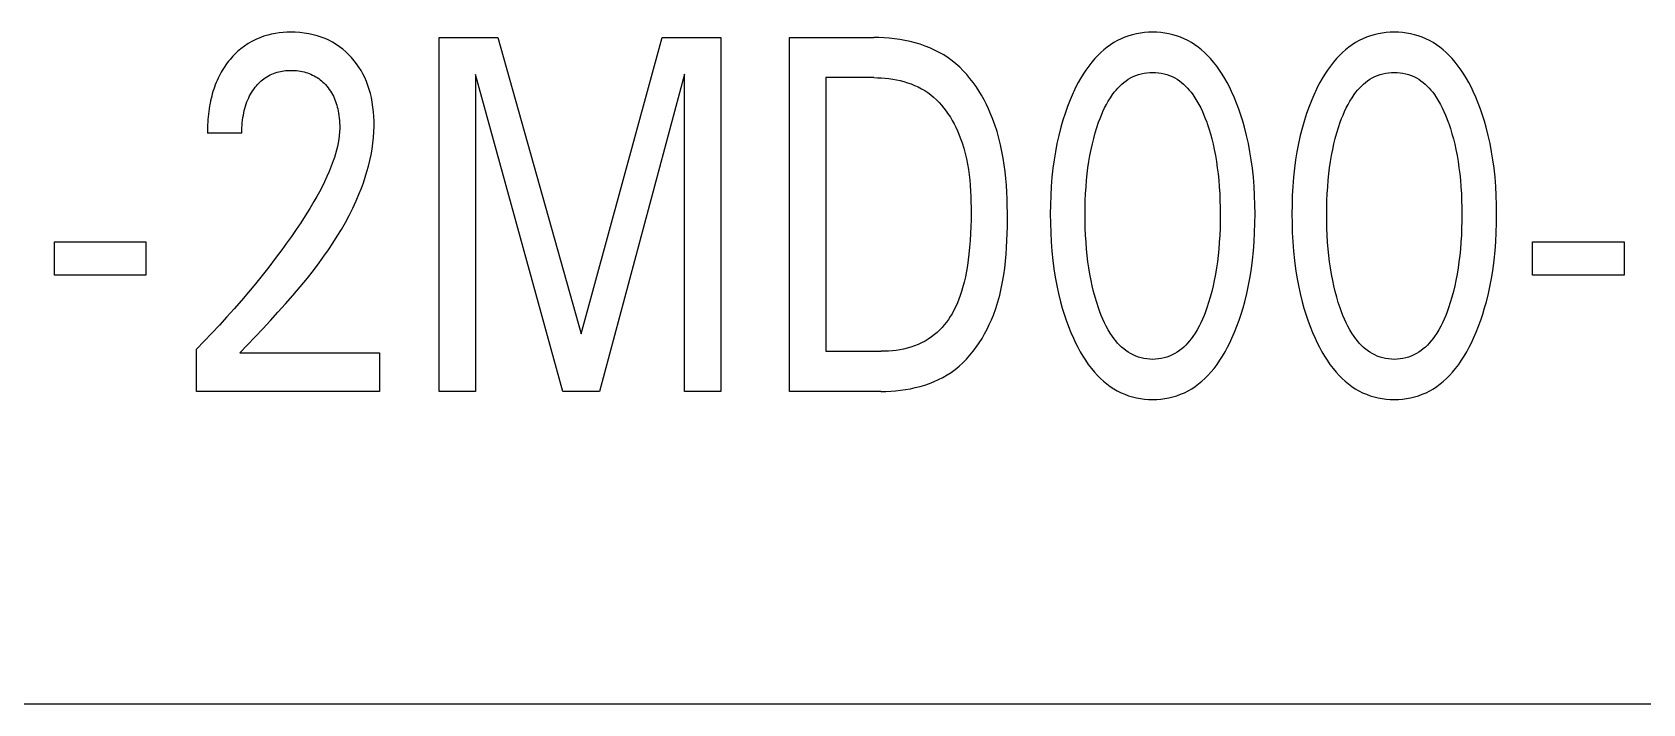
# Model space of a CAD drawing. Extents: x 0 to 420, y 0 to 297.
# Drawn here: x 188.05 to 195.79, y 180.97 to 184.19 of the extents above; entities that cross this region are included whole.
import ezdxf

# ---------------------------------------------------------------- set-up
doc = ezdxf.new("R2010")
doc.units = 0
doc.header["$LTSCALE"] = 23.1
doc.layers.add('10000_FRONT', color=7, linetype='CONTINUOUS')

msp = doc.modelspace()

# ---------------------------------------------------------------- linework, layer by layer
at = {"layer": '10000_FRONT', "color": 7, "linetype": 'CONTINUOUS'}
for p, q in [((189.089, 184.1391), (189.0715, 184.1274)), ((189.107, 184.1495), (189.089, 184.1391)), ((189.1255, 184.1589), (189.107, 184.1495)), ((189.1446, 184.1671), (189.1255, 184.1589)), ((189.1641, 184.1741), (189.1446, 184.1671)), ((189.1839, 184.1801), (189.1641, 184.1741)), ((189.2019, 184.1844), (189.1839, 184.1801)), ((189.2201, 184.1878), (189.2019, 184.1844)), ((189.2384, 184.1904), (189.2201, 184.1878)), ((189.2568, 184.1923), (189.2384, 184.1904)), ((189.2753, 184.1933), (189.2568, 184.1923)), ((189.2939, 184.1937), (189.2753, 184.1933)), ((189.3155, 184.1933), (189.2939, 184.1937)), ((189.3372, 184.192), (189.3155, 184.1933)), ((189.3587, 184.1896), (189.3372, 184.192)), ((189.38, 184.1862), (189.3587, 184.1896)), ((189.4012, 184.1817), (189.38, 184.1862)), ((189.4205, 184.1765), (189.4012, 184.1817)), ((189.4396, 184.1703), (189.4205, 184.1765)), ((189.4583, 184.163), (189.4396, 184.1703)), ((189.4765, 184.1548), (189.4583, 184.163)), ((189.4943, 184.1455), (189.4765, 184.1548)), ((189.5113, 184.1353), (189.4943, 184.1455)), ((190.0059, 182.4684), (190.0059, 184.1684)), ((190.0059, 184.1684), (190.2887, 184.1684)), ((190.2887, 184.1684), (190.689, 182.7455)), ((190.689, 182.7455), (191.0767, 184.1684)), ((191.0767, 184.1684), (191.3595, 184.1684)), ((191.3595, 184.1684), (191.3595, 182.4684)), ((191.6893, 182.4684), (191.6893, 184.1684)), ((191.6893, 184.1684), (192.0933, 184.1684)), ((192.118, 184.1681), (192.0933, 184.1684)), ((192.1429, 184.1669), (192.118, 184.1681)), ((192.1679, 184.165), (192.1429, 184.1669)), ((192.1929, 184.1623), (192.1679, 184.165)), ((192.2178, 184.1587), (192.1929, 184.1623)), ((192.2427, 184.1543), (192.2178, 184.1587)), ((192.2673, 184.149), (192.2427, 184.1543)), ((192.2918, 184.1428), (192.2673, 184.149)), ((192.3158, 184.1356), (192.2918, 184.1428)), ((193.2466, 184.1436), (193.2299, 184.1329)), ((193.2638, 184.1534), (193.2466, 184.1436)), ((193.2815, 184.1621), (193.2638, 184.1534)), ((193.2993, 184.1696), (193.2815, 184.1621)), ((193.3176, 184.1761), (193.2993, 184.1696)), ((193.3361, 184.1815), (193.3176, 184.1761)), ((193.355, 184.1859), (193.3361, 184.1815)), ((193.3742, 184.1894), (193.355, 184.1859)), ((193.3935, 184.1918), (193.3742, 184.1894)), ((193.4129, 184.1932), (193.3935, 184.1918)), ((193.4324, 184.1937), (193.4129, 184.1932)), ((193.452, 184.1933), (193.4324, 184.1937)), ((193.4714, 184.1918), (193.452, 184.1933)), ((193.4908, 184.1894), (193.4714, 184.1918)), ((193.51, 184.186), (193.4908, 184.1894)), ((193.5289, 184.1816), (193.51, 184.186)), ((193.5476, 184.1761), (193.5289, 184.1816)), ((193.5659, 184.1696), (193.5476, 184.1761)), ((193.5837, 184.1621), (193.5659, 184.1696)), ((193.6015, 184.1534), (193.5837, 184.1621)), ((193.6187, 184.1436), (193.6015, 184.1534)), ((193.6354, 184.1329), (193.6187, 184.1436)), ((194.4068, 184.1436), (194.3901, 184.1329)), ((194.424, 184.1534), (194.4068, 184.1436)), ((194.4418, 184.1621), (194.424, 184.1534)), ((194.4596, 184.1696), (194.4418, 184.1621)), ((194.4778, 184.1761), (194.4596, 184.1696)), ((194.4964, 184.1815), (194.4778, 184.1761)), ((194.5153, 184.1859), (194.4964, 184.1815)), ((194.5344, 184.1894), (194.5153, 184.1859)), ((194.5537, 184.1918), (194.5344, 184.1894)), ((194.5732, 184.1932), (194.5537, 184.1918)), ((194.5927, 184.1937), (194.5732, 184.1932)), ((194.6122, 184.1933), (194.5927, 184.1937)), ((194.6317, 184.1918), (194.6122, 184.1933)), ((194.6511, 184.1894), (194.6317, 184.1918)), ((194.6702, 184.186), (194.6511, 184.1894)), ((194.6892, 184.1816), (194.6702, 184.186)), ((194.7078, 184.1761), (194.6892, 184.1816)), ((194.7261, 184.1696), (194.7078, 184.1761)), ((194.744, 184.1621), (194.7261, 184.1696)), ((194.7617, 184.1534), (194.744, 184.1621)), ((194.7789, 184.1436), (194.7617, 184.1534)), ((194.7956, 184.1329), (194.7789, 184.1436)), ((189.0023, 184.0627), (188.9955, 184.0544)), ((189.0092, 184.0708), (189.0023, 184.0627)), ((189.0163, 184.0786), (189.0092, 184.0708)), ((189.0236, 184.0863), (189.0163, 184.0786)), ((189.0388, 184.1009), (189.0236, 184.0863)), ((189.0548, 184.1146), (189.0388, 184.1009)), ((189.0715, 184.1274), (189.0548, 184.1146)), ((189.5278, 184.1241), (189.5113, 184.1353)), ((189.5435, 184.112), (189.5278, 184.1241)), ((189.5587, 184.099), (189.5435, 184.112)), ((189.5731, 184.0853), (189.5587, 184.099)), ((189.5862, 184.0715), (189.5731, 184.0853)), ((189.5985, 184.057), (189.5862, 184.0715)), ((192.3395, 184.1274), (192.3158, 184.1356)), ((192.3628, 184.1183), (192.3395, 184.1274)), ((192.3855, 184.1081), (192.3628, 184.1183)), ((192.4076, 184.0969), (192.3855, 184.1081)), ((192.429, 184.0846), (192.4076, 184.0969)), ((192.4497, 184.0712), (192.429, 184.0846)), ((192.4692, 184.057), (192.4497, 184.0712)), ((193.1553, 184.0674), (193.1399, 184.0495)), ((193.169, 184.0818), (193.1553, 184.0674)), ((193.1833, 184.0956), (193.169, 184.0818)), ((193.1982, 184.1088), (193.1833, 184.0956)), ((193.2138, 184.1212), (193.1982, 184.1088)), ((193.2299, 184.1329), (193.2138, 184.1212)), ((193.6515, 184.1212), (193.6354, 184.1329)), ((193.667, 184.1088), (193.6515, 184.1212)), ((193.682, 184.0956), (193.667, 184.1088)), ((193.6963, 184.0818), (193.682, 184.0956)), ((193.7099, 184.0674), (193.6963, 184.0818)), ((193.7253, 184.0495), (193.7099, 184.0674)), ((194.3156, 184.0674), (194.3001, 184.0495)), ((194.3292, 184.0818), (194.3156, 184.0674)), ((194.3435, 184.0956), (194.3292, 184.0818)), ((194.3585, 184.1088), (194.3435, 184.0956)), ((194.374, 184.1212), (194.3585, 184.1088)), ((194.3901, 184.1329), (194.374, 184.1212)), ((194.8117, 184.1212), (194.7956, 184.1329)), ((194.8273, 184.1088), (194.8117, 184.1212)), ((194.8422, 184.0956), (194.8273, 184.1088)), ((194.8565, 184.0818), (194.8422, 184.0956)), ((194.8702, 184.0674), (194.8565, 184.0818)), ((194.8856, 184.0495), (194.8702, 184.0674)), ((188.9496, 183.9824), (188.945, 183.9728)), ((188.9546, 183.9919), (188.9496, 183.9824)), ((188.9597, 184.0013), (188.9546, 183.9919)), ((188.9651, 184.0105), (188.9597, 184.0013)), ((188.9707, 184.0196), (188.9651, 184.0105)), ((188.9766, 184.0285), (188.9707, 184.0196)), ((188.9827, 184.0373), (188.9766, 184.0285)), ((188.989, 184.046), (188.9827, 184.0373)), ((188.9955, 184.0544), (188.989, 184.046)), ((189.1787, 183.9796), (189.1865, 183.9842)), ((189.1865, 183.9842), (189.1945, 183.9884)), ((189.1945, 183.9884), (189.2026, 183.9923)), ((189.2026, 183.9923), (189.2109, 183.9958)), ((189.2109, 183.9958), (189.2194, 183.9989)), ((189.2194, 183.9989), (189.2279, 184.0016)), ((189.2279, 184.0016), (189.236, 184.0038)), ((189.236, 184.0038), (189.2441, 184.0056)), ((189.2441, 184.0056), (189.2523, 184.0072)), ((189.2523, 184.0072), (189.2606, 184.0084)), ((189.2606, 184.0084), (189.2688, 184.0094)), ((189.2688, 184.0094), (189.2772, 184.01)), ((189.2772, 184.01), (189.2855, 184.0104)), ((189.2855, 184.0104), (189.2939, 184.0106)), ((189.2939, 184.0106), (189.3031, 184.0105)), ((189.3031, 184.0105), (189.3124, 184.0101)), ((189.3124, 184.0101), (189.3217, 184.0093)), ((189.3217, 184.0093), (189.3309, 184.0083)), ((189.3309, 184.0083), (189.34, 184.0068)), ((189.34, 184.0068), (189.3491, 184.0051)), ((189.3491, 184.0051), (189.3581, 184.003)), ((189.3581, 184.003), (189.3664, 184.0007)), ((189.3664, 184.0007), (189.3746, 183.998)), ((189.3746, 183.998), (189.3827, 183.9951)), ((189.3827, 183.9951), (189.3906, 183.9918)), ((189.3906, 183.9918), (189.3984, 183.9882)), ((189.3984, 183.9882), (189.4061, 183.9843)), ((189.4061, 183.9843), (189.4135, 183.9801)), ((189.6102, 184.042), (189.5985, 184.057)), ((189.621, 184.0264), (189.6102, 184.042)), ((189.6311, 184.0103), (189.621, 184.0264)), ((189.6403, 183.9937), (189.6311, 184.0103)), ((189.6493, 183.9756), (189.6403, 183.9937)), ((190.1803, 183.9901), (190.1803, 182.4684)), ((190.6005, 182.4684), (190.1803, 183.9901)), ((191.1851, 183.9925), (190.7758, 182.4684)), ((191.1851, 182.4684), (191.1851, 183.9925)), ((192.4879, 184.0418), (192.4692, 184.057)), ((192.5058, 184.0257), (192.4879, 184.0418)), ((192.523, 184.0086), (192.5058, 184.0257)), ((192.5395, 183.9907), (192.523, 184.0086)), ((192.5552, 183.972), (192.5395, 183.9907)), ((193.0987, 183.9922), (193.0865, 183.9721)), ((193.1116, 184.0119), (193.0987, 183.9922)), ((193.1253, 184.031), (193.1116, 184.0119)), ((193.1399, 184.0495), (193.1253, 184.031)), ((193.3387, 183.9805), (193.3513, 183.9859)), ((193.3513, 183.9859), (193.3643, 183.9905)), ((193.3643, 183.9905), (193.3776, 183.9942)), ((193.3776, 183.9942), (193.3911, 183.9972)), ((193.3911, 183.9972), (193.4048, 183.9993)), ((193.4048, 183.9993), (193.4186, 184.0005)), ((193.4186, 184.0005), (193.4324, 184.001)), ((193.4324, 184.001), (193.4463, 184.0005)), ((193.4463, 184.0005), (193.4601, 183.9993)), ((193.4601, 183.9993), (193.4737, 183.9972)), ((193.4737, 183.9972), (193.4872, 183.9942)), ((193.4872, 183.9942), (193.5005, 183.9905)), ((193.5005, 183.9905), (193.5135, 183.9859)), ((193.5135, 183.9859), (193.5261, 183.9805)), ((193.7398, 184.031), (193.7253, 184.0495)), ((193.7535, 184.0119), (193.7398, 184.031)), ((193.7663, 183.9922), (193.7535, 184.0119)), ((193.7785, 183.972), (193.7663, 183.9922)), ((194.2589, 183.9922), (194.2467, 183.9721)), ((194.2719, 184.0119), (194.2589, 183.9922)), ((194.2856, 184.031), (194.2719, 184.0119)), ((194.3001, 184.0495), (194.2856, 184.031)), ((194.499, 183.9805), (194.5116, 183.9859)), ((194.5116, 183.9859), (194.5246, 183.9905)), ((194.5246, 183.9905), (194.5378, 183.9942)), ((194.5378, 183.9942), (194.5513, 183.9972)), ((194.5513, 183.9972), (194.565, 183.9993)), ((194.565, 183.9993), (194.5788, 184.0005)), ((194.5788, 184.0005), (194.5927, 184.001)), ((194.5927, 184.001), (194.6065, 184.0005)), ((194.6065, 184.0005), (194.6203, 183.9993)), ((194.6203, 183.9993), (194.634, 183.9972)), ((194.634, 183.9972), (194.6475, 183.9942)), ((194.6475, 183.9942), (194.6608, 183.9905)), ((194.6608, 183.9905), (194.6737, 183.9859)), ((194.6737, 183.9859), (194.6864, 183.9805)), ((194.9001, 184.031), (194.8856, 184.0495)), ((194.9137, 184.0119), (194.9001, 184.031)), ((194.9266, 183.9922), (194.9137, 184.0119)), ((194.9387, 183.972), (194.9266, 183.9922)), ((188.9202, 183.9084), (188.917, 183.8973)), ((188.9237, 183.9194), (188.9202, 183.9084)), ((188.9274, 183.9303), (188.9237, 183.9194)), ((188.9314, 183.9411), (188.9274, 183.9303)), ((188.9357, 183.9518), (188.9314, 183.9411)), ((188.9402, 183.9624), (188.9357, 183.9518)), ((188.945, 183.9728), (188.9402, 183.9624)), ((189.1011, 183.8965), (189.1062, 183.9052)), ((189.1062, 183.9052), (189.1116, 183.9136)), ((189.1116, 183.9136), (189.1174, 183.9219)), ((189.1174, 183.9219), (189.1235, 183.9299)), ((189.1235, 183.9299), (189.1288, 183.9362)), ((189.1288, 183.9362), (189.1342, 183.9424)), ((189.1342, 183.9424), (189.1398, 183.9483)), ((189.1398, 183.9483), (189.1457, 183.9541)), ((189.1457, 183.9541), (189.1518, 183.9596)), ((189.1518, 183.9596), (189.158, 183.9649)), ((189.158, 183.9649), (189.1645, 183.9699)), ((189.1645, 183.9699), (189.1712, 183.9747)), ((189.1712, 183.9747), (189.1787, 183.9796)), ((189.4135, 183.9801), (189.4208, 183.9755)), ((189.4208, 183.9755), (189.4279, 183.9706)), ((189.4279, 183.9706), (189.4348, 183.9654)), ((189.4348, 183.9654), (189.4415, 183.9599)), ((189.4415, 183.9599), (189.4479, 183.9542)), ((189.4479, 183.9542), (189.4541, 183.9482)), ((189.4541, 183.9482), (189.4601, 183.9419)), ((189.4601, 183.9419), (189.4666, 183.9347)), ((189.4666, 183.9347), (189.4727, 183.9271)), ((189.4727, 183.9271), (189.4785, 183.9193)), ((189.4785, 183.9193), (189.4839, 183.9113)), ((189.4839, 183.9113), (189.4891, 183.9031)), ((189.6573, 183.957), (189.6493, 183.9756)), ((189.6643, 183.9381), (189.6573, 183.957)), ((189.6706, 183.9189), (189.6643, 183.9381)), ((189.676, 183.8994), (189.6706, 183.9189)), ((191.8637, 183.9757), (191.8637, 182.6612)), ((192.0933, 183.9757), (191.8637, 183.9757)), ((192.0933, 183.9757), (192.1113, 183.9754)), ((192.1113, 183.9754), (192.1294, 183.9745)), ((192.1294, 183.9745), (192.1477, 183.9731)), ((192.1477, 183.9731), (192.1659, 183.971)), ((192.1659, 183.971), (192.1841, 183.9684)), ((192.1841, 183.9684), (192.2022, 183.9651)), ((192.2022, 183.9651), (192.2202, 183.9611)), ((192.2202, 183.9611), (192.238, 183.9564)), ((192.238, 183.9564), (192.2555, 183.9511)), ((192.2555, 183.9511), (192.2727, 183.945)), ((192.2727, 183.945), (192.2896, 183.9383)), ((192.2896, 183.9383), (192.3062, 183.9307)), ((192.3062, 183.9307), (192.3222, 183.9224)), ((192.3222, 183.9224), (192.3378, 183.9134)), ((192.3378, 183.9134), (192.3528, 183.9035)), ((192.5701, 183.9526), (192.5552, 183.972)), ((192.5843, 183.9326), (192.5701, 183.9526)), ((192.5978, 183.912), (192.5843, 183.9326)), ((192.6106, 183.8909), (192.5978, 183.912)), ((193.0538, 183.9094), (193.0503, 183.9019)), ((193.0641, 183.9306), (193.0538, 183.9094)), ((193.075, 183.9515), (193.0641, 183.9306)), ((193.0865, 183.9721), (193.075, 183.9515)), ((193.24, 183.8944), (193.248, 183.905)), ((193.248, 183.905), (193.2564, 183.9152)), ((193.2564, 183.9152), (193.2651, 183.9251)), ((193.2651, 183.9251), (193.2743, 183.9347)), ((193.2743, 183.9347), (193.2839, 183.9437)), ((193.2839, 183.9437), (193.2939, 183.9523)), ((193.2939, 183.9523), (193.3044, 183.9603)), ((193.3044, 183.9603), (193.3152, 183.9676)), ((193.3152, 183.9676), (193.3265, 183.9743)), ((193.3265, 183.9743), (193.3387, 183.9805)), ((193.5261, 183.9805), (193.5383, 183.9743)), ((193.5383, 183.9743), (193.5496, 183.9676)), ((193.5496, 183.9676), (193.5605, 183.9603)), ((193.5605, 183.9603), (193.5709, 183.9523)), ((193.5709, 183.9523), (193.5809, 183.9437)), ((193.5809, 183.9437), (193.5905, 183.9347)), ((193.5905, 183.9347), (193.5997, 183.9251)), ((193.5997, 183.9251), (193.6085, 183.9152)), ((193.6085, 183.9152), (193.6168, 183.905)), ((193.6168, 183.905), (193.6248, 183.8944)), ((193.79, 183.9515), (193.7785, 183.972)), ((193.8008, 183.9306), (193.79, 183.9515)), ((193.811, 183.9094), (193.8008, 183.9306)), ((193.8236, 183.8814), (193.811, 183.9094)), ((194.214, 183.9094), (194.2105, 183.9019)), ((194.2243, 183.9306), (194.214, 183.9094)), ((194.2352, 183.9515), (194.2243, 183.9306)), ((194.2467, 183.9721), (194.2352, 183.9515)), ((194.4003, 183.8944), (194.4082, 183.905)), ((194.4082, 183.905), (194.4166, 183.9152)), ((194.4166, 183.9152), (194.4254, 183.9251)), ((194.4254, 183.9251), (194.4346, 183.9347)), ((194.4346, 183.9347), (194.4442, 183.9437)), ((194.4442, 183.9437), (194.4542, 183.9523)), ((194.4542, 183.9523), (194.4646, 183.9603)), ((194.4646, 183.9603), (194.4755, 183.9676)), ((194.4755, 183.9676), (194.4867, 183.9743)), ((194.4867, 183.9743), (194.499, 183.9805)), ((194.6864, 183.9805), (194.6986, 183.9743)), ((194.6986, 183.9743), (194.7099, 183.9676)), ((194.7099, 183.9676), (194.7207, 183.9603)), ((194.7207, 183.9603), (194.7311, 183.9523)), ((194.7311, 183.9523), (194.7412, 183.9437)), ((194.7412, 183.9437), (194.7508, 183.9347)), ((194.7508, 183.9347), (194.7599, 183.9251)), ((194.7599, 183.9251), (194.7687, 183.9152)), ((194.7687, 183.9152), (194.7771, 183.905)), ((194.7771, 183.905), (194.785, 183.8944)), ((194.9502, 183.9515), (194.9387, 183.972)), ((194.961, 183.9306), (194.9502, 183.9515)), ((194.9713, 183.9094), (194.961, 183.9306)), ((194.9838, 183.8814), (194.9713, 183.9094)), ((188.904, 183.8395), (188.9019, 183.8265)), ((188.9064, 183.8524), (188.904, 183.8395)), ((188.9087, 183.8637), (188.9064, 183.8524)), ((188.9113, 183.875), (188.9087, 183.8637)), ((188.914, 183.8862), (188.9113, 183.875)), ((188.917, 183.8973), (188.914, 183.8862)), ((189.0706, 183.8175), (189.0733, 183.8281)), ((189.0733, 183.8281), (189.0763, 183.8387)), ((189.0763, 183.8387), (189.0797, 183.8491)), ((189.0797, 183.8491), (189.0835, 183.8594)), ((189.0835, 183.8594), (189.0876, 183.8695)), ((189.0876, 183.8695), (189.0918, 183.8787)), ((189.0918, 183.8787), (189.0963, 183.8877)), ((189.0963, 183.8877), (189.1011, 183.8965)), ((189.4891, 183.9031), (189.4939, 183.8947)), ((189.4939, 183.8947), (189.4983, 183.8861)), ((189.4983, 183.8861), (189.5021, 183.8778)), ((189.5021, 183.8778), (189.5057, 183.8694)), ((189.5057, 183.8694), (189.5089, 183.8608)), ((189.5089, 183.8608), (189.5119, 183.8521)), ((189.5119, 183.8521), (189.5146, 183.8434)), ((189.5146, 183.8434), (189.517, 183.8345)), ((189.517, 183.8345), (189.5192, 183.8256)), ((189.6807, 183.8797), (189.676, 183.8994)), ((189.6851, 183.8572), (189.6807, 183.8797)), ((189.6886, 183.8345), (189.6851, 183.8572)), ((189.6913, 183.8117), (189.6886, 183.8345)), ((192.3528, 183.9035), (192.3671, 183.8929)), ((192.3671, 183.8929), (192.3808, 183.8816)), ((192.3808, 183.8816), (192.3939, 183.8696)), ((192.3939, 183.8696), (192.4065, 183.8569)), ((192.4065, 183.8569), (192.4185, 183.8436)), ((192.4185, 183.8436), (192.4299, 183.8297)), ((192.4299, 183.8297), (192.4408, 183.8153)), ((192.6226, 183.8693), (192.6106, 183.8909)), ((192.6339, 183.8473), (192.6226, 183.8693)), ((192.6445, 183.825), (192.6339, 183.8473)), ((193.0233, 183.837), (193.0115, 183.804)), ((193.0362, 183.8697), (193.0233, 183.837)), ((193.0503, 183.9019), (193.0362, 183.8697)), ((193.1938, 183.8133), (193.2018, 183.8302)), ((193.2018, 183.8302), (193.2103, 183.8468)), ((193.2103, 183.8468), (193.2195, 183.8631)), ((193.2195, 183.8631), (193.2294, 183.8789)), ((193.2294, 183.8789), (193.24, 183.8944)), ((193.6248, 183.8944), (193.6354, 183.8789)), ((193.6354, 183.8789), (193.6453, 183.8631)), ((193.6453, 183.8631), (193.6545, 183.8468)), ((193.6545, 183.8468), (193.6631, 183.8302)), ((193.6631, 183.8302), (193.671, 183.8133)), ((193.8353, 183.8531), (193.8236, 183.8814)), ((193.8461, 183.8245), (193.8353, 183.8531)), ((194.1836, 183.837), (194.1717, 183.804)), ((194.1965, 183.8697), (194.1836, 183.837)), ((194.2105, 183.9019), (194.1965, 183.8697)), ((194.3541, 183.8133), (194.362, 183.8302)), ((194.362, 183.8302), (194.3706, 183.8468)), ((194.3706, 183.8468), (194.3797, 183.8631)), ((194.3797, 183.8631), (194.3896, 183.8789)), ((194.3896, 183.8789), (194.4003, 183.8944)), ((194.785, 183.8944), (194.7957, 183.8789)), ((194.7957, 183.8789), (194.8056, 183.8631)), ((194.8056, 183.8631), (194.8148, 183.8468)), ((194.8148, 183.8468), (194.8233, 183.8302)), ((194.8233, 183.8302), (194.8312, 183.8133)), ((194.9955, 183.8531), (194.9838, 183.8814)), ((195.0064, 183.8245), (194.9955, 183.8531)), ((188.8951, 183.7613), (188.8944, 183.7483)), ((188.896, 183.7744), (188.8951, 183.7613)), ((188.8971, 183.7874), (188.896, 183.7744)), ((188.8985, 183.8005), (188.8971, 183.7874)), ((188.9001, 183.8135), (188.8985, 183.8005)), ((188.9019, 183.8265), (188.9001, 183.8135)), ((189.0602, 183.7465), (189.0612, 183.7589)), ((189.0612, 183.7589), (189.0625, 183.7713)), ((189.0625, 183.7713), (189.0641, 183.7837)), ((189.0641, 183.7837), (189.0661, 183.796)), ((189.0661, 183.796), (189.0682, 183.8068)), ((189.0682, 183.8068), (189.0706, 183.8175)), ((189.5192, 183.8256), (189.5212, 183.8166)), ((189.5212, 183.8166), (189.5234, 183.8049)), ((189.5234, 183.8049), (189.5252, 183.793)), ((189.5252, 183.793), (189.5267, 183.7812)), ((189.5267, 183.7812), (189.5278, 183.7693)), ((189.5278, 183.7693), (189.5285, 183.7573)), ((189.5285, 183.7573), (189.5288, 183.7454)), ((189.6931, 183.7889), (189.6913, 183.8117)), ((189.694, 183.766), (189.6931, 183.7889)), ((189.6942, 183.7431), (189.694, 183.766)), ((192.4408, 183.8153), (192.4511, 183.8005)), ((192.4511, 183.8005), (192.4609, 183.7852)), ((192.4609, 183.7852), (192.4701, 183.7695)), ((192.4701, 183.7695), (192.4789, 183.7535)), ((192.4789, 183.7535), (192.487, 183.7372)), ((192.6544, 183.8025), (192.6445, 183.825)), ((192.6635, 183.7797), (192.6544, 183.8025)), ((192.6749, 183.7485), (192.6635, 183.7797)), ((193.0008, 183.7707), (192.9911, 183.737)), ((193.0115, 183.804), (193.0008, 183.7707)), ((193.1644, 183.7356), (193.1731, 183.7612)), ((193.1731, 183.7612), (193.1796, 183.7787)), ((193.1796, 183.7787), (193.1865, 183.7961)), ((193.1865, 183.7961), (193.1938, 183.8133)), ((193.671, 183.8133), (193.6784, 183.7961)), ((193.6784, 183.7961), (193.6853, 183.7787)), ((193.6853, 183.7787), (193.6918, 183.7612)), ((193.6918, 183.7612), (193.6938, 183.7553)), ((193.6938, 183.7553), (193.702, 183.7309)), ((193.8561, 183.7955), (193.8461, 183.8245)), ((193.8654, 183.7664), (193.8561, 183.7955)), ((193.8738, 183.737), (193.8654, 183.7664)), ((194.161, 183.7707), (194.1513, 183.737)), ((194.1717, 183.804), (194.161, 183.7707)), ((194.3246, 183.7356), (194.3333, 183.7612)), ((194.3333, 183.7612), (194.3398, 183.7787)), ((194.3398, 183.7787), (194.3467, 183.7961)), ((194.3467, 183.7961), (194.3541, 183.8133)), ((194.8312, 183.8133), (194.8386, 183.7961)), ((194.8386, 183.7961), (194.8455, 183.7787)), ((194.8455, 183.7787), (194.852, 183.7612)), ((194.852, 183.7612), (194.8541, 183.7553)), ((194.8541, 183.7553), (194.8622, 183.7309)), ((195.0164, 183.7955), (195.0064, 183.8245)), ((195.0256, 183.7664), (195.0164, 183.7955)), ((195.034, 183.737), (195.0256, 183.7664)), ((188.8937, 183.7223), (188.8936, 183.7094)), ((189.0589, 183.7094), (188.8936, 183.7094)), ((188.894, 183.7353), (188.8937, 183.7223)), ((188.8944, 183.7483), (188.894, 183.7353)), ((189.0589, 183.7094), (189.0591, 183.7217)), ((189.0591, 183.7217), (189.0595, 183.7341)), ((189.0595, 183.7341), (189.0602, 183.7465)), ((189.5242, 183.6801), (189.5213, 183.6624)), ((189.5265, 183.6978), (189.5242, 183.6801)), ((189.5281, 183.7156), (189.5265, 183.6978)), ((189.5288, 183.7335), (189.5281, 183.7156)), ((189.5288, 183.7454), (189.5288, 183.7335)), ((189.6884, 183.6601), (189.6914, 183.6877)), ((189.6914, 183.6877), (189.6933, 183.7154)), ((189.6933, 183.7154), (189.6942, 183.7431)), ((192.487, 183.7372), (192.4947, 183.7207)), ((192.4947, 183.7207), (192.5019, 183.7039)), ((192.5019, 183.7039), (192.5085, 183.687)), ((192.5085, 183.687), (192.5174, 183.6621)), ((192.685, 183.717), (192.6749, 183.7485)), ((192.694, 183.6854), (192.685, 183.717)), ((192.7019, 183.6535), (192.694, 183.6854)), ((192.9812, 183.6983), (192.9725, 183.6593)), ((192.9911, 183.737), (192.9812, 183.6983)), ((193.1428, 183.6576), (193.1493, 183.6838)), ((193.1493, 183.6838), (193.1565, 183.7098)), ((193.1565, 183.7098), (193.1644, 183.7356)), ((193.702, 183.7309), (193.7094, 183.7062)), ((193.7094, 183.7062), (193.7162, 183.6814)), ((193.7162, 183.6814), (193.7223, 183.6564)), ((193.8837, 183.6983), (193.8738, 183.737)), ((193.8923, 183.6593), (193.8837, 183.6983)), ((194.1414, 183.6983), (194.1328, 183.6593)), ((194.1513, 183.737), (194.1414, 183.6983)), ((194.303, 183.6576), (194.3095, 183.6838)), ((194.3095, 183.6838), (194.3167, 183.7098)), ((194.3167, 183.7098), (194.3246, 183.7356)), ((194.8622, 183.7309), (194.8696, 183.7062)), ((194.8696, 183.7062), (194.8764, 183.6814)), ((194.8764, 183.6814), (194.8826, 183.6564)), ((195.0439, 183.6983), (195.034, 183.737)), ((195.0525, 183.6593), (195.0439, 183.6983)), ((189.5087, 183.6101), (189.5035, 183.5928)), ((189.5135, 183.6274), (189.5087, 183.6101)), ((189.5177, 183.6449), (189.5135, 183.6274)), ((189.5213, 183.6624), (189.5177, 183.6449)), ((189.6737, 183.578), (189.6795, 183.6052)), ((189.6795, 183.6052), (189.6844, 183.6326)), ((189.6844, 183.6326), (189.6884, 183.6601)), ((192.5174, 183.6621), (192.5252, 183.637)), ((192.5252, 183.637), (192.532, 183.6117)), ((192.532, 183.6117), (192.538, 183.5862)), ((192.7087, 183.6214), (192.7019, 183.6535)), ((192.7146, 183.5891), (192.7087, 183.6214)), ((192.9651, 183.62), (192.9587, 183.5806)), ((192.9725, 183.6593), (192.9651, 183.62)), ((193.1262, 183.5726), (193.1312, 183.602)), ((193.1312, 183.602), (193.1369, 183.6312)), ((193.1369, 183.6312), (193.1428, 183.6576)), ((193.7223, 183.6564), (193.7279, 183.6312)), ((193.7279, 183.6312), (193.7336, 183.602)), ((193.7336, 183.602), (193.7386, 183.5726)), ((193.8998, 183.62), (193.8923, 183.6593)), ((193.9061, 183.5806), (193.8998, 183.62)), ((194.1253, 183.62), (194.1189, 183.5806)), ((194.1328, 183.6593), (194.1253, 183.62)), ((194.2865, 183.5726), (194.2915, 183.602)), ((194.2915, 183.602), (194.2972, 183.6312)), ((194.2972, 183.6312), (194.303, 183.6576)), ((194.8826, 183.6564), (194.8881, 183.6312)), ((194.8881, 183.6312), (194.8939, 183.602)), ((194.8939, 183.602), (194.8988, 183.5726)), ((195.06, 183.62), (195.0525, 183.6593)), ((195.0664, 183.5806), (195.06, 183.62)), ((189.4785, 183.5252), (189.4677, 183.5004)), ((189.4886, 183.5503), (189.4785, 183.5252)), ((189.4979, 183.5758), (189.4886, 183.5503)), ((189.5035, 183.5928), (189.4979, 183.5758)), ((189.6513, 183.4973), (189.6595, 183.524)), ((189.6595, 183.524), (189.667, 183.5509)), ((189.667, 183.5509), (189.6737, 183.578)), ((192.538, 183.5862), (192.543, 183.5606)), ((192.543, 183.5606), (192.5474, 183.5348)), ((192.5474, 183.5348), (192.5509, 183.5089)), ((192.7196, 183.5567), (192.7146, 183.5891)), ((192.7237, 183.5242), (192.7196, 183.5567)), ((192.7271, 183.4915), (192.7237, 183.5242)), ((192.9534, 183.541), (192.9487, 183.4972)), ((192.9587, 183.5806), (192.9534, 183.541)), ((193.1183, 183.5135), (193.1219, 183.5431)), ((193.1219, 183.5431), (193.1262, 183.5726)), ((193.7386, 183.5726), (193.7429, 183.5431)), ((193.7429, 183.5431), (193.7465, 183.5135)), ((193.9114, 183.541), (193.9061, 183.5806)), ((193.9161, 183.4972), (193.9114, 183.541)), ((194.1136, 183.541), (194.109, 183.4972)), ((194.1189, 183.5806), (194.1136, 183.541)), ((194.2785, 183.5135), (194.2822, 183.5431)), ((194.2822, 183.5431), (194.2865, 183.5726)), ((194.8988, 183.5726), (194.9031, 183.5431)), ((194.9031, 183.5431), (194.9068, 183.5135)), ((195.0717, 183.541), (195.0664, 183.5806)), ((195.0764, 183.4972), (195.0717, 183.541)), ((189.4442, 183.4517), (189.4316, 183.4278)), ((189.4562, 183.4759), (189.4442, 183.4517)), ((189.4677, 183.5004), (189.4562, 183.4759)), ((189.6225, 183.4186), (189.6327, 183.4446)), ((189.6327, 183.4446), (189.6423, 183.4708)), ((189.6423, 183.4708), (189.6513, 183.4973)), ((192.5509, 183.5089), (192.5538, 183.483)), ((192.5538, 183.483), (192.5561, 183.4569)), ((192.5561, 183.4569), (192.5579, 183.4308)), ((192.7298, 183.4587), (192.7271, 183.4915)), ((192.7318, 183.4258), (192.7298, 183.4587)), ((192.9452, 183.4534), (192.9428, 183.4094)), ((192.9487, 183.4972), (192.9452, 183.4534)), ((193.1105, 183.418), (193.1126, 183.4509)), ((193.1126, 183.4509), (193.1152, 183.4838)), ((193.1152, 183.4838), (193.1183, 183.5135)), ((193.7465, 183.5135), (193.7496, 183.4838)), ((193.7496, 183.4838), (193.7523, 183.4509)), ((193.7523, 183.4509), (193.7543, 183.418)), ((193.9196, 183.4534), (193.9161, 183.4972)), ((193.9221, 183.4094), (193.9196, 183.4534)), ((194.1054, 183.4534), (194.103, 183.4094)), ((194.109, 183.4972), (194.1054, 183.4534)), ((194.2708, 183.418), (194.2728, 183.4509)), ((194.2728, 183.4509), (194.2755, 183.4838)), ((194.2755, 183.4838), (194.2785, 183.5135)), ((194.9068, 183.5135), (194.9098, 183.4838)), ((194.9098, 183.4838), (194.9125, 183.4509)), ((194.9125, 183.4509), (194.9146, 183.418)), ((195.0799, 183.4534), (195.0764, 183.4972)), ((195.0823, 183.4094), (195.0799, 183.4534)), ((189.4051, 183.3806), (189.3847, 183.3463)), ((189.4185, 183.4041), (189.4051, 183.3806)), ((189.4316, 183.4278), (189.4185, 183.4041)), ((189.5912, 183.3482), (189.6074, 183.3831)), ((189.6074, 183.3831), (189.6225, 183.4186)), ((192.5579, 183.4308), (192.5591, 183.4047)), ((192.5591, 183.4047), (192.5599, 183.3786)), ((192.5599, 183.3786), (192.5603, 183.3524)), ((192.7332, 183.3928), (192.7318, 183.4258)), ((192.7342, 183.3598), (192.7332, 183.3928)), ((192.9413, 183.3654), (192.9409, 183.3214)), ((192.9428, 183.4094), (192.9413, 183.3654)), ((193.1083, 183.352), (193.1091, 183.385)), ((193.1091, 183.385), (193.1105, 183.418)), ((193.7543, 183.418), (193.7557, 183.385)), ((193.7557, 183.385), (193.7565, 183.352)), ((193.9235, 183.3654), (193.9221, 183.4094)), ((193.924, 183.3214), (193.9235, 183.3654)), ((194.1016, 183.3654), (194.1011, 183.3214)), ((194.103, 183.4094), (194.1016, 183.3654)), ((194.2685, 183.352), (194.2694, 183.385)), ((194.2694, 183.385), (194.2708, 183.418)), ((194.9146, 183.418), (194.916, 183.385)), ((194.916, 183.385), (194.9168, 183.352)), ((195.0837, 183.3654), (195.0823, 183.4094)), ((195.0842, 183.3214), (195.0837, 183.3654)), ((189.3636, 183.3124), (189.342, 183.2788)), ((189.3847, 183.3463), (189.3636, 183.3124)), ((189.556, 183.2799), (189.5741, 183.3138)), ((189.5741, 183.3138), (189.5912, 183.3482)), ((192.5602, 183.2931), (192.5594, 183.2599)), ((192.5604, 183.3263), (192.5602, 183.2931)), ((192.5603, 183.3524), (192.5604, 183.3263)), ((192.7347, 183.3268), (192.7342, 183.3598)), ((192.7346, 183.2603), (192.7348, 183.2937)), ((192.7348, 183.2937), (192.7347, 183.3268)), ((192.9409, 183.3214), (192.9413, 183.2767)), ((193.108, 183.319), (193.1083, 183.352)), ((193.1083, 183.2855), (193.108, 183.319)), ((193.7565, 183.352), (193.7568, 183.319)), ((193.7568, 183.319), (193.7566, 183.2855)), ((193.9236, 183.2768), (193.924, 183.3214)), ((194.1011, 183.3214), (194.1015, 183.2767)), ((194.2683, 183.319), (194.2685, 183.352)), ((194.2685, 183.2855), (194.2683, 183.319)), ((194.9168, 183.352), (194.9171, 183.319)), ((194.9171, 183.319), (194.9168, 183.2855)), ((195.0838, 183.2768), (195.0842, 183.3214)), ((189.2971, 183.2128), (189.274, 183.1802)), ((189.3198, 183.2456), (189.2971, 183.2128)), ((189.342, 183.2788), (189.3198, 183.2456)), ((189.4966, 183.1812), (189.5172, 183.2136)), ((189.5172, 183.2136), (189.537, 183.2465)), ((189.537, 183.2465), (189.556, 183.2799)), ((192.5581, 183.2268), (192.5562, 183.1938)), ((192.5594, 183.2599), (192.5581, 183.2268)), ((192.7329, 183.1935), (192.734, 183.2269)), ((192.734, 183.2269), (192.7346, 183.2603)), ((192.9413, 183.2767), (192.9427, 183.2319)), ((192.9427, 183.2319), (192.9451, 183.1873)), ((193.1091, 183.2521), (193.1083, 183.2855)), ((193.1105, 183.2186), (193.1091, 183.2521)), ((193.1125, 183.1852), (193.1105, 183.2186)), ((193.7544, 183.2186), (193.7524, 183.1852)), ((193.7558, 183.2521), (193.7544, 183.2186)), ((193.7566, 183.2855), (193.7558, 183.2521)), ((193.9197, 183.1876), (193.9222, 183.2322)), ((193.9222, 183.2322), (193.9236, 183.2768)), ((194.1015, 183.2767), (194.1029, 183.2319)), ((194.1029, 183.2319), (194.1053, 183.1873)), ((194.2693, 183.2521), (194.2685, 183.2855)), ((194.2707, 183.2186), (194.2693, 183.2521)), ((194.2727, 183.1852), (194.2707, 183.2186)), ((194.9146, 183.2186), (194.9126, 183.1852)), ((194.916, 183.2521), (194.9146, 183.2186)), ((194.9168, 183.2855), (194.916, 183.2521)), ((195.08, 183.1876), (195.0824, 183.2322)), ((195.0824, 183.2322), (195.0838, 183.2768)), ((188.1589, 183.0275), (188.1589, 183.1877)), ((188.1589, 183.1877), (188.5981, 183.1877)), ((188.5981, 183.1877), (188.5981, 183.0275)), ((189.2505, 183.1479), (189.2196, 183.1067)), ((189.274, 183.1802), (189.2505, 183.1479)), ((189.4533, 183.1176), (189.4753, 183.1492)), ((189.4753, 183.1492), (189.4966, 183.1812)), ((192.5536, 183.1608), (192.5503, 183.1279)), ((192.5562, 183.1938), (192.5536, 183.1608)), ((192.729, 183.127), (192.7313, 183.1602)), ((192.7313, 183.1602), (192.7329, 183.1935)), ((192.9451, 183.1873), (192.9486, 183.1427)), ((192.9486, 183.1427), (192.9532, 183.0981)), ((193.1151, 183.1518), (193.1125, 183.1852)), ((193.1182, 183.1217), (193.1151, 183.1518)), ((193.7497, 183.1518), (193.7467, 183.1217)), ((193.7524, 183.1852), (193.7497, 183.1518)), ((193.9116, 183.0987), (193.9163, 183.1431)), ((193.9163, 183.1431), (193.9197, 183.1876)), ((194.1053, 183.1873), (194.1088, 183.1427)), ((194.1088, 183.1427), (194.1134, 183.0981)), ((194.2754, 183.1518), (194.2727, 183.1852)), ((194.2784, 183.1217), (194.2754, 183.1518)), ((194.9099, 183.1518), (194.9069, 183.1217)), ((194.9126, 183.1852), (194.9099, 183.1518)), ((195.0719, 183.0987), (195.0765, 183.1431)), ((195.0765, 183.1431), (195.08, 183.1876)), ((195.2568, 183.0275), (195.2568, 183.1877)), ((195.2568, 183.1877), (195.696, 183.1877)), ((195.696, 183.1877), (195.696, 183.0275)), ((189.1882, 183.0658), (189.1563, 183.0253)), ((189.2196, 183.1067), (189.1882, 183.0658)), ((189.3739, 183.013), (189.4074, 183.0556)), ((189.4074, 183.0556), (189.4306, 183.0864)), ((189.4306, 183.0864), (189.4533, 183.1176)), ((192.543, 183.0736), (192.5384, 183.0465)), ((192.547, 183.1007), (192.543, 183.0736)), ((192.5503, 183.1279), (192.547, 183.1007)), ((192.7176, 183.0281), (192.7223, 183.0609)), ((192.7223, 183.0609), (192.726, 183.0939)), ((192.726, 183.0939), (192.729, 183.127)), ((192.9532, 183.0981), (192.9584, 183.0579)), ((192.9584, 183.0579), (192.9647, 183.0178)), ((193.1218, 183.0916), (193.1182, 183.1217)), ((193.126, 183.0616), (193.1218, 183.0916)), ((193.1309, 183.0318), (193.126, 183.0616)), ((193.7388, 183.0616), (193.7339, 183.0318)), ((193.7431, 183.0916), (193.7388, 183.0616)), ((193.7467, 183.1217), (193.7431, 183.0916)), ((193.9002, 183.0184), (193.9064, 183.0585)), ((193.9064, 183.0585), (193.9116, 183.0987)), ((194.1134, 183.0981), (194.1187, 183.0579)), ((194.1187, 183.0579), (194.1249, 183.0178)), ((194.282, 183.0916), (194.2784, 183.1217)), ((194.2862, 183.0616), (194.282, 183.0916)), ((194.2911, 183.0318), (194.2862, 183.0616)), ((194.8991, 183.0616), (194.8942, 183.0318)), ((194.9033, 183.0916), (194.8991, 183.0616)), ((194.9069, 183.1217), (194.9033, 183.0916)), ((195.0604, 183.0184), (195.0667, 183.0585)), ((195.0667, 183.0585), (195.0719, 183.0987)), ((188.5981, 183.0275), (188.1589, 183.0275)), ((189.1239, 182.9853), (189.0905, 182.945)), ((189.1563, 183.0253), (189.1239, 182.9853)), ((189.3396, 182.971), (189.3739, 183.013)), ((192.5269, 182.9929), (192.5199, 182.9664)), ((192.533, 183.0197), (192.5269, 182.9929)), ((192.5384, 183.0465), (192.533, 183.0197)), ((192.7055, 182.9629), (192.7121, 182.9954)), ((192.7121, 182.9954), (192.7176, 183.0281)), ((192.9647, 183.0178), (192.972, 182.9779)), ((192.972, 182.9779), (192.9805, 182.9383)), ((193.1365, 183.002), (193.1309, 183.0318)), ((193.1423, 182.9752), (193.1365, 183.002)), ((193.7283, 183.002), (193.7226, 182.9752)), ((193.7339, 183.0318), (193.7283, 183.002)), ((193.8843, 182.9388), (193.8928, 182.9785)), ((193.8928, 182.9785), (193.9002, 183.0184)), ((194.1249, 183.0178), (194.1323, 182.9779)), ((194.1323, 182.9779), (194.1408, 182.9383)), ((194.2968, 183.002), (194.2911, 183.0318)), ((194.3025, 182.9752), (194.2968, 183.002)), ((194.8885, 183.002), (194.8828, 182.9752)), ((194.8942, 183.0318), (194.8885, 183.002)), ((195.0445, 182.9388), (195.053, 182.9785)), ((195.053, 182.9785), (195.0604, 183.0184)), ((195.696, 183.0275), (195.2568, 183.0275)), ((189.0566, 182.9052), (189.0223, 182.8657)), ((189.0905, 182.945), (189.0566, 182.9052)), ((189.2687, 182.889), (189.3044, 182.9297)), ((189.3044, 182.9297), (189.3396, 182.971)), ((192.5019, 182.9115), (192.4947, 182.8937)), ((192.5084, 182.9297), (192.5019, 182.9115)), ((192.5144, 182.948), (192.5084, 182.9297)), ((192.5199, 182.9664), (192.5144, 182.948)), ((192.6889, 182.8986), (192.6978, 182.9306)), ((192.6978, 182.9306), (192.7055, 182.9629)), ((192.9805, 182.9383), (192.9902, 182.8989)), ((193.1487, 182.9485), (193.1423, 182.9752)), ((193.1558, 182.922), (193.1487, 182.9485)), ((193.1636, 182.8957), (193.1558, 182.922)), ((193.7091, 182.922), (193.7012, 182.8957)), ((193.7161, 182.9485), (193.7091, 182.922)), ((193.7226, 182.9752), (193.7161, 182.9485)), ((193.8663, 182.8696), (193.8746, 182.8995)), ((193.8746, 182.8995), (193.8843, 182.9388)), ((194.1408, 182.9383), (194.1505, 182.8989)), ((194.3089, 182.9485), (194.3025, 182.9752)), ((194.316, 182.922), (194.3089, 182.9485)), ((194.3238, 182.8957), (194.316, 182.922)), ((194.8693, 182.922), (194.8615, 182.8957)), ((194.8764, 182.9485), (194.8693, 182.922)), ((194.8828, 182.9752), (194.8764, 182.9485)), ((195.0265, 182.8696), (195.0348, 182.8995)), ((195.0348, 182.8995), (195.0445, 182.9388)), ((188.9874, 182.8267), (188.9516, 182.7874)), ((189.0223, 182.8657), (188.9874, 182.8267)), ((189.1959, 182.8091), (189.2324, 182.8488)), ((189.2324, 182.8488), (189.2687, 182.889)), ((192.4607, 182.8278), (192.4516, 182.8141)), ((192.4692, 182.8419), (192.4607, 182.8278)), ((192.4784, 182.8588), (192.4692, 182.8419)), ((192.4869, 182.8761), (192.4784, 182.8588)), ((192.4947, 182.8937), (192.4869, 182.8761)), ((192.658, 182.8122), (192.6674, 182.8352)), ((192.6674, 182.8352), (192.6788, 182.8668)), ((192.6788, 182.8668), (192.6889, 182.8986)), ((192.9902, 182.8989), (192.9985, 182.8691)), ((192.9985, 182.8691), (193.0076, 182.8395)), ((193.0076, 182.8395), (193.0174, 182.8101)), ((193.1722, 182.8696), (193.1636, 182.8957)), ((193.1786, 182.8516), (193.1722, 182.8696)), ((193.1855, 182.8337), (193.1786, 182.8516)), ((193.1929, 182.8161), (193.1855, 182.8337)), ((193.6793, 182.8337), (193.6719, 182.8161)), ((193.6862, 182.8516), (193.6793, 182.8337)), ((193.6927, 182.8696), (193.6862, 182.8516)), ((193.7012, 182.8957), (193.6927, 182.8696)), ((193.8474, 182.8104), (193.8572, 182.8399)), ((193.8572, 182.8399), (193.8663, 182.8696)), ((194.1505, 182.8989), (194.1588, 182.8691)), ((194.1588, 182.8691), (194.1678, 182.8395)), ((194.1678, 182.8395), (194.1777, 182.8101)), ((194.3324, 182.8696), (194.3238, 182.8957)), ((194.3389, 182.8516), (194.3324, 182.8696)), ((194.3458, 182.8337), (194.3389, 182.8516)), ((194.3531, 182.8161), (194.3458, 182.8337)), ((194.8396, 182.8337), (194.8322, 182.8161)), ((194.8465, 182.8516), (194.8396, 182.8337)), ((194.8529, 182.8696), (194.8465, 182.8516)), ((194.8615, 182.8957), (194.8529, 182.8696)), ((195.0076, 182.8104), (195.0175, 182.8399)), ((195.0175, 182.8399), (195.0265, 182.8696)), ((188.9152, 182.7485), (188.8784, 182.71)), ((188.9516, 182.7874), (188.9152, 182.7485)), ((189.1223, 182.7309), (189.1591, 182.7698)), ((189.1591, 182.7698), (189.1959, 182.8091)), ((192.3976, 182.7522), (192.3851, 182.7415)), ((192.4095, 182.7635), (192.3976, 182.7522)), ((192.4209, 182.7754), (192.4095, 182.7635)), ((192.4317, 182.7878), (192.4209, 182.7754)), ((192.4419, 182.8007), (192.4317, 182.7878)), ((192.4516, 182.8141), (192.4419, 182.8007)), ((192.613, 182.7231), (192.6254, 182.7447)), ((192.6254, 182.7447), (192.6371, 182.7669)), ((192.6371, 182.7669), (192.6479, 182.7894)), ((192.6479, 182.7894), (192.658, 182.8122)), ((193.0174, 182.8101), (193.0281, 182.7811)), ((193.0281, 182.7811), (193.0396, 182.7523)), ((193.0396, 182.7523), (193.052, 182.7238)), ((193.2008, 182.7987), (193.1929, 182.8161)), ((193.2094, 182.7816), (193.2008, 182.7987)), ((193.2186, 182.7648), (193.2094, 182.7816)), ((193.2285, 182.7484), (193.2186, 182.7648)), ((193.2392, 182.7324), (193.2285, 182.7484)), ((193.6363, 182.7484), (193.6256, 182.7324)), ((193.6462, 182.7648), (193.6363, 182.7484)), ((193.6555, 182.7816), (193.6462, 182.7648)), ((193.664, 182.7987), (193.6555, 182.7816)), ((193.6719, 182.8161), (193.664, 182.7987)), ((193.8128, 182.7238), (193.8252, 182.7524)), ((193.8252, 182.7524), (193.8367, 182.7813)), ((193.8367, 182.7813), (193.8474, 182.8104)), ((194.1777, 182.8101), (194.1883, 182.7811)), ((194.1883, 182.7811), (194.1998, 182.7523)), ((194.1998, 182.7523), (194.2122, 182.7238)), ((194.3611, 182.7987), (194.3531, 182.8161)), ((194.3696, 182.7816), (194.3611, 182.7987)), ((194.3788, 182.7648), (194.3696, 182.7816)), ((194.3888, 182.7484), (194.3788, 182.7648)), ((194.3995, 182.7324), (194.3888, 182.7484)), ((194.7965, 182.7484), (194.7858, 182.7324)), ((194.8065, 182.7648), (194.7965, 182.7484)), ((194.8157, 182.7816), (194.8065, 182.7648)), ((194.8242, 182.7987), (194.8157, 182.7816)), ((194.8322, 182.8161), (194.8242, 182.7987)), ((194.9731, 182.7238), (194.9855, 182.7524)), ((194.9855, 182.7524), (194.997, 182.7813)), ((194.997, 182.7813), (195.0076, 182.8104)), ((188.8784, 182.71), (188.8412, 182.672)), ((188.8412, 182.4684), (188.8412, 182.672)), ((189.049, 182.654), (189.1223, 182.7309)), ((192.2187, 182.6685), (192.2008, 182.6658)), ((192.2365, 182.672), (192.2187, 182.6685)), ((192.2541, 182.6762), (192.2365, 182.672)), ((192.2716, 182.6813), (192.2541, 182.6762)), ((192.2891, 182.6873), (192.2716, 182.6813)), ((192.3062, 182.6941), (192.2891, 182.6873)), ((192.323, 182.7019), (192.3062, 182.6941)), ((192.3394, 182.7105), (192.323, 182.7019)), ((192.3552, 182.72), (192.3394, 182.7105)), ((192.3705, 182.7303), (192.3552, 182.72)), ((192.3851, 182.7415), (192.3705, 182.7303)), ((192.5709, 182.6615), (192.5857, 182.6813)), ((192.5857, 182.6813), (192.5997, 182.7019)), ((192.5997, 182.7019), (192.613, 182.7231)), ((193.052, 182.7238), (193.0623, 182.702)), ((193.0623, 182.702), (193.0731, 182.6804)), ((193.0731, 182.6804), (193.0846, 182.6592)), ((193.2472, 182.7216), (193.2392, 182.7324)), ((193.2555, 182.711), (193.2472, 182.7216)), ((193.2643, 182.7008), (193.2555, 182.711)), ((193.2735, 182.691), (193.2643, 182.7008)), ((193.2831, 182.6817), (193.2735, 182.691)), ((193.2932, 182.6728), (193.2831, 182.6817)), ((193.3037, 182.6646), (193.2932, 182.6728)), ((193.5717, 182.6728), (193.5612, 182.6646)), ((193.5817, 182.6817), (193.5717, 182.6728)), ((193.5913, 182.691), (193.5817, 182.6817)), ((193.6005, 182.7008), (193.5913, 182.691)), ((193.6093, 182.711), (193.6005, 182.7008)), ((193.6176, 182.7216), (193.6093, 182.711)), ((193.6256, 182.7324), (193.6176, 182.7216)), ((193.7804, 182.6592), (193.7918, 182.6804)), ((193.7918, 182.6804), (193.8026, 182.702)), ((193.8026, 182.702), (193.8128, 182.7238)), ((194.2122, 182.7238), (194.2225, 182.702)), ((194.2225, 182.702), (194.2333, 182.6804)), ((194.2333, 182.6804), (194.2448, 182.6592)), ((194.4074, 182.7216), (194.3995, 182.7324)), ((194.4158, 182.711), (194.4074, 182.7216)), ((194.4246, 182.7008), (194.4158, 182.711)), ((194.4338, 182.691), (194.4246, 182.7008)), ((194.4434, 182.6817), (194.4338, 182.691)), ((194.4534, 182.6728), (194.4434, 182.6817)), ((194.4639, 182.6646), (194.4534, 182.6728)), ((194.7319, 182.6728), (194.7214, 182.6646)), ((194.7419, 182.6817), (194.7319, 182.6728)), ((194.7516, 182.691), (194.7419, 182.6817)), ((194.7608, 182.7008), (194.7516, 182.691)), ((194.7695, 182.711), (194.7608, 182.7008)), ((194.7779, 182.7216), (194.7695, 182.711)), ((194.7858, 182.7324), (194.7779, 182.7216)), ((194.9406, 182.6592), (194.9521, 182.6804)), ((194.9521, 182.6804), (194.9629, 182.702)), ((194.9629, 182.702), (194.9731, 182.7238)), ((189.049, 182.654), (189.7204, 182.654)), ((189.7204, 182.654), (189.7204, 182.4684)), ((191.8637, 182.6612), (192.1285, 182.6612)), ((192.1466, 182.6615), (192.1285, 182.6612)), ((192.1647, 182.6623), (192.1466, 182.6615)), ((192.1828, 182.6637), (192.1647, 182.6623)), ((192.2008, 182.6658), (192.1828, 182.6637)), ((192.4847, 182.5745), (192.5035, 182.59)), ((192.5035, 182.59), (192.5216, 182.6065)), ((192.5216, 182.6065), (192.5389, 182.6239)), ((192.5389, 182.6239), (192.5553, 182.6423)), ((192.5553, 182.6423), (192.5709, 182.6615)), ((193.0846, 182.6592), (193.0968, 182.6384)), ((193.0968, 182.6384), (193.1098, 182.618)), ((193.1098, 182.618), (193.1235, 182.5982)), ((193.1235, 182.5982), (193.1382, 182.579)), ((193.3146, 182.657), (193.3037, 182.6646)), ((193.326, 182.6501), (193.3146, 182.657)), ((193.3382, 182.6437), (193.326, 182.6501)), ((193.3509, 182.6382), (193.3382, 182.6437)), ((193.3639, 182.6335), (193.3509, 182.6382)), ((193.3773, 182.6296), (193.3639, 182.6335)), ((193.3908, 182.6266), (193.3773, 182.6296)), ((193.4046, 182.6244), (193.3908, 182.6266)), ((193.4185, 182.6231), (193.4046, 182.6244)), ((193.4324, 182.6226), (193.4185, 182.6231)), ((193.4464, 182.6231), (193.4324, 182.6226)), ((193.4602, 182.6244), (193.4464, 182.6231)), ((193.474, 182.6266), (193.4602, 182.6244)), ((193.4876, 182.6296), (193.474, 182.6266)), ((193.5009, 182.6335), (193.4876, 182.6296)), ((193.5139, 182.6382), (193.5009, 182.6335)), ((193.5266, 182.6437), (193.5139, 182.6382)), ((193.5388, 182.6501), (193.5266, 182.6437)), ((193.5502, 182.657), (193.5388, 182.6501)), ((193.5612, 182.6646), (193.5502, 182.657)), ((193.727, 182.579), (193.7416, 182.5982)), ((193.7416, 182.5982), (193.7553, 182.618)), ((193.7553, 182.618), (193.7682, 182.6384)), ((193.7682, 182.6384), (193.7804, 182.6592)), ((194.2448, 182.6592), (194.257, 182.6384)), ((194.257, 182.6384), (194.27, 182.618)), ((194.27, 182.618), (194.2838, 182.5982)), ((194.2838, 182.5982), (194.2984, 182.579)), ((194.4748, 182.657), (194.4639, 182.6646)), ((194.4862, 182.6501), (194.4748, 182.657)), ((194.4985, 182.6437), (194.4862, 182.6501)), ((194.5111, 182.6382), (194.4985, 182.6437)), ((194.5242, 182.6335), (194.5111, 182.6382)), ((194.5375, 182.6296), (194.5242, 182.6335)), ((194.5511, 182.6266), (194.5375, 182.6296)), ((194.5648, 182.6244), (194.5511, 182.6266)), ((194.5787, 182.6231), (194.5648, 182.6244)), ((194.5927, 182.6226), (194.5787, 182.6231)), ((194.6066, 182.6231), (194.5927, 182.6226)), ((194.6205, 182.6244), (194.6066, 182.6231)), ((194.6342, 182.6266), (194.6205, 182.6244)), ((194.6478, 182.6296), (194.6342, 182.6266)), ((194.6612, 182.6335), (194.6478, 182.6296)), ((194.6742, 182.6382), (194.6612, 182.6335)), ((194.6868, 182.6437), (194.6742, 182.6382)), ((194.6991, 182.6501), (194.6868, 182.6437)), ((194.7105, 182.657), (194.6991, 182.6501)), ((194.7214, 182.6646), (194.7105, 182.657)), ((194.8873, 182.579), (194.9019, 182.5982)), ((194.9019, 182.5982), (194.9156, 182.618)), ((194.9156, 182.618), (194.9285, 182.6384)), ((194.9285, 182.6384), (194.9406, 182.6592)), ((192.3606, 182.507), (192.3826, 182.5157)), ((192.3826, 182.5157), (192.4041, 182.5253)), ((192.4041, 182.5253), (192.4251, 182.5359)), ((192.4251, 182.5359), (192.4453, 182.5475)), ((192.4453, 182.5475), (192.4649, 182.5601)), ((192.4649, 182.5601), (192.4847, 182.5745)), ((193.1382, 182.579), (193.1537, 182.5605)), ((193.1537, 182.5605), (193.1674, 182.5457)), ((193.1674, 182.5457), (193.1817, 182.5314)), ((193.1817, 182.5314), (193.1967, 182.5178)), ((193.1967, 182.5178), (193.2123, 182.5049)), ((193.653, 182.5049), (193.6686, 182.5178)), ((193.6686, 182.5178), (193.6836, 182.5314)), ((193.6836, 182.5314), (193.6979, 182.5457)), ((193.6979, 182.5457), (193.7115, 182.5605)), ((193.7115, 182.5605), (193.727, 182.579)), ((194.2984, 182.579), (194.3139, 182.5605)), ((194.3139, 182.5605), (194.3276, 182.5457)), ((194.3276, 182.5457), (194.3419, 182.5314)), ((194.3419, 182.5314), (194.3569, 182.5178)), ((194.3569, 182.5178), (194.3725, 182.5049)), ((194.8132, 182.5049), (194.8288, 182.5178)), ((194.8288, 182.5178), (194.8438, 182.5314)), ((194.8438, 182.5314), (194.8581, 182.5457)), ((194.8581, 182.5457), (194.8718, 182.5605)), ((194.8718, 182.5605), (194.8873, 182.579)), ((189.7204, 182.4684), (188.8412, 182.4684)), ((190.1803, 182.4684), (190.0059, 182.4684)), ((190.7758, 182.4684), (190.6005, 182.4684)), ((191.3595, 182.4684), (191.1851, 182.4684)), ((192.1276, 182.4684), (191.6893, 182.4684)), ((192.1276, 182.4684), (192.151, 182.4688)), ((192.151, 182.4688), (192.1746, 182.4698)), ((192.1746, 182.4698), (192.1982, 182.4716)), ((192.1982, 182.4716), (192.2219, 182.4742)), ((192.2219, 182.4742), (192.2455, 182.4775)), ((192.2455, 182.4775), (192.269, 182.4817)), ((192.269, 182.4817), (192.2923, 182.4867)), ((192.2923, 182.4867), (192.3154, 182.4926)), ((192.3154, 182.4926), (192.3382, 182.4994)), ((192.3382, 182.4994), (192.3606, 182.507)), ((193.2123, 182.5049), (193.2285, 182.4929)), ((193.2285, 182.4929), (193.2452, 182.4818)), ((193.2452, 182.4818), (193.2626, 182.4716)), ((193.2626, 182.4716), (193.2805, 182.4625)), ((193.2805, 182.4625), (193.2984, 182.4548)), ((193.2984, 182.4548), (193.3167, 182.4481)), ((193.3167, 182.4481), (193.3354, 182.4425)), ((193.3354, 182.4425), (193.3544, 182.4379)), ((193.3544, 182.4379), (193.3737, 182.4344)), ((193.4913, 182.4344), (193.5106, 182.4379)), ((193.5106, 182.4379), (193.5297, 182.4425)), ((193.5297, 182.4425), (193.5484, 182.4481)), ((193.5484, 182.4481), (193.5668, 182.4548)), ((193.5668, 182.4548), (193.5847, 182.4625)), ((193.5847, 182.4625), (193.6026, 182.4716)), ((193.6026, 182.4716), (193.62, 182.4818)), ((193.62, 182.4818), (193.6368, 182.4929)), ((193.6368, 182.4929), (193.653, 182.5049)), ((194.3725, 182.5049), (194.3887, 182.4929)), ((194.3887, 182.4929), (194.4055, 182.4818)), ((194.4055, 182.4818), (194.4228, 182.4716)), ((194.4228, 182.4716), (194.4408, 182.4625)), ((194.4408, 182.4625), (194.4586, 182.4548)), ((194.4586, 182.4548), (194.4769, 182.4481)), ((194.4769, 182.4481), (194.4957, 182.4425)), ((194.4957, 182.4425), (194.5147, 182.4379)), ((194.5147, 182.4379), (194.5339, 182.4344)), ((194.6515, 182.4344), (194.6708, 182.4379)), ((194.6708, 182.4379), (194.6899, 182.4425)), ((194.6899, 182.4425), (194.7087, 182.4481)), ((194.7087, 182.4481), (194.727, 182.4548)), ((194.727, 182.4548), (194.745, 182.4625)), ((194.745, 182.4625), (194.7629, 182.4716)), ((194.7629, 182.4716), (194.7802, 182.4818)), ((194.7802, 182.4818), (194.797, 182.4929)), ((194.797, 182.4929), (194.8132, 182.5049)), ((193.3737, 182.4344), (193.3932, 182.4319)), ((193.3932, 182.4319), (193.4128, 182.4304)), ((193.4128, 182.4304), (193.4324, 182.4299)), ((193.4324, 182.4299), (193.4521, 182.4304)), ((193.4521, 182.4304), (193.4718, 182.4319)), ((193.4718, 182.4319), (193.4913, 182.4344)), ((194.5339, 182.4344), (194.5534, 182.4319)), ((194.5534, 182.4319), (194.573, 182.4304)), ((194.573, 182.4304), (194.5927, 182.4299)), ((194.5927, 182.4299), (194.6124, 182.4304)), ((194.6124, 182.4304), (194.632, 182.4319)), ((194.632, 182.4319), (194.6515, 182.4344)), ((134.0601, 180.9684), (203.5601, 180.9684))]:
    msp.add_line(p, q, dxfattribs=at)

doc.saveas('drawing.dxf')
